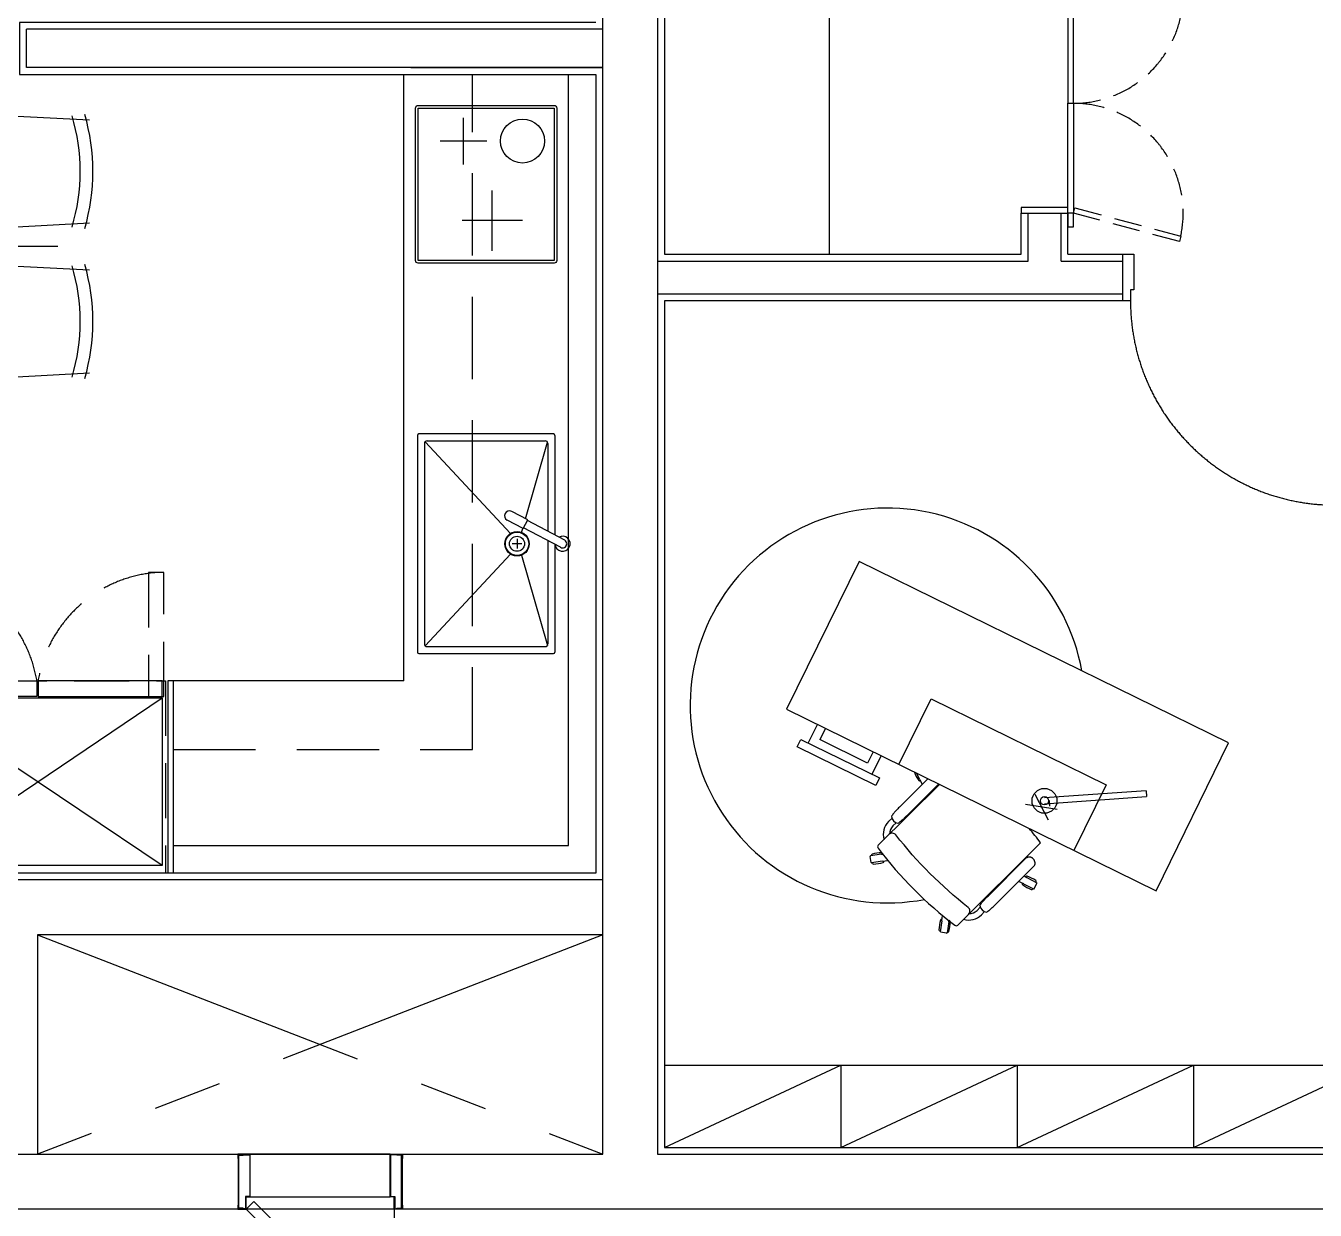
# Model space of a CAD drawing. Header units: millimetres. Extents: x 10000 to 302800, y 6800 to 229018.
# Drawn here: x 223176 to 227874, y 40274 to 44590 of the extents above; entities that cross this region are included whole.
import ezdxf

# ---------------------------------------------------------------- set-up
doc = ezdxf.new("R2010")
doc.units = ezdxf.units.MM
doc.header["$LTSCALE"] = 400
doc.header["$MEASUREMENT"] = 0
for name, pattern in [('X-ROOM TYPE-SR-1.3+1.7Bay$0$4402_Xref_Grd Flr Pln$0$HIDDEN', [0.375, 0.25, -0.125]), ('X-ROOM TYPE-SR-1.3+1.7Bay$0$CONTINOUS', [0]), ('X-ROOM TYPE-SR-1.3+1.7Bay$0$HIDDEN', [0.375, 0.25, -0.125]), ('X-ROOM TYPE-SR-1.3+1.7Bay$0$PHANTOM2', [1.25, 0.625, -0.125, 0.125, -0.125, 0.125, -0.125]), ('X-ROOM TYPE-SR-1.3+1.7Bay$0$X-ROOM TYPE-HOTEL-DS-1$0$DASHED', [3, 2, -1]), ('X-ROOM TYPE-SR-3Bay$0$CONTINOUS', [0]), ('X-ROOM TYPE-SR-3Bay$0$HIDDEN', [0.375, 0.25, -0.125]), ('X-ROOM TYPE-SR-3Bay$0$X-ROOM TYPE-SR-2bay_1$0$PHANTOM2', [1.25, 0.625, -0.125, 0.125, -0.125, 0.125, -0.125])]:
    doc.linetypes.add(name, pattern=pattern)
doc.layers.get('0').update_dxf_attribs({"linetype": 'CONTINUOUS'})
for name, color, linetype in [('A-TXT1', 3, 'CONTINUOUS'), ('X-INT-HOTEL-9F~20F$0$A-DOOR', 4, 'CONTINUOUS'), ('X-ROOM TYPE-SR-1.3+1.7Bay$0$.WA_Built-in_Lower', 252, 'CONTINUOUS'), ('X-ROOM TYPE-SR-1.3+1.7Bay$0$.WA_FP_Furn', 252, 'X-ROOM TYPE-SR-1.3+1.7Bay$0$CONTINOUS'), ('X-ROOM TYPE-SR-1.3+1.7Bay$0$.WA_Light', 252, 'CONTINUOUS'), ('X-ROOM TYPE-SR-1.3+1.7Bay$0$.WA_Sani-Fix', 252, 'CONTINUOUS'), ('X-ROOM TYPE-SR-1.3+1.7Bay$0$.WA_Wall-Finish', 252, 'CONTINUOUS'), ('X-ROOM TYPE-SR-1.3+1.7Bay$0$A-OPEN2', 252, 'X-ROOM TYPE-SR-1.3+1.7Bay$0$X-ROOM TYPE-HOTEL-DS-1$0$DASHED'), ('X-ROOM TYPE-SR-1.3+1.7Bay$0$A-WALD', 7, 'CONTINUOUS'), ('X-ROOM TYPE-SR-1.3+1.7Bay$0$X-ROOM TYPE-SR-1.3+1.7Bay$0$.WA_Furn', 252, 'CONTINUOUS'), ('X-ROOM TYPE-SR-3Bay$0$.WA_Built-in_Lower', 252, 'CONTINUOUS'), ('X-ROOM TYPE-SR-3Bay$0$.WA_Door Swing', 252, 'CONTINUOUS'), ('X-ROOM TYPE-SR-3Bay$0$.WA_FP_Furn', 252, 'X-ROOM TYPE-SR-3Bay$0$CONTINOUS'), ('X-ROOM TYPE-SR-3Bay$0$.WA_Furn', 252, 'CONTINUOUS'), ('X-ROOM TYPE-SR-3Bay$0$.WA_Wall-Finish', 252, 'CONTINUOUS'), ('X-ROOM TYPE-SR-3Bay$0$A-WALD', 7, 'CONTINUOUS'), ('X-ROOM TYPE-SR-3Bay$0$X-ROOM TYPE-SR-2bay_1$0$__Door-bomba', 252, 'CONTINUOUS')]:
    doc.layers.add(name, color=color, linetype=linetype)

# ---------------------------------------------------------------- blocks, each defined once
blk = doc.blocks.new('X-ROOM TYPE-SR-1.3+1.7Bay$0$REF-604L')
at = {"layer": 'X-ROOM TYPE-SR-1.3+1.7Bay$0$.WA_Built-in_Lower', "ltscale": 2}
for p, q in [((-454, 27), (454, 638)), ((454, 27), (-454, 638))]:
    blk.add_line(p, q, dxfattribs=at)
at = {"layer": 'X-ROOM TYPE-SR-1.3+1.7Bay$0$.WA_Built-in_Lower', "linetype": 'X-ROOM TYPE-SR-1.3+1.7Bay$0$HIDDEN', "ltscale": 2}
for points in [[(-461, 643), (-461, 1095), (-404, 1095), (-404, 643)], [(461, 643), (461, 1095), (404, 1095), (404, 643)], [(-466, 700), (466, 700), (466, 0), (-466, 0)]]:
    blk.add_lwpolyline(points, close=True, dxfattribs=at)
at = {"layer": 'X-ROOM TYPE-SR-1.3+1.7Bay$0$.WA_Built-in_Lower'}
for points in [[(-454, 700), (-2, 700), (-2, 643), (-454, 643)], [(2, 643), (454, 643), (454, 700), (2, 700)], [(-454, 638), (454, 638), (454, 27), (-454, 27)]]:
    blk.add_lwpolyline(points, close=True, dxfattribs=at)
at = {"layer": 'X-ROOM TYPE-SR-1.3+1.7Bay$0$.WA_Built-in_Lower', "linetype": 'X-ROOM TYPE-SR-1.3+1.7Bay$0$HIDDEN', "ltscale": 2}
for centre, start, end in [((-470.1, 621.9), 9.4732, 85.4517), ((470.1, 621.9), 94.5483, 170.5268)]:
    blk.add_arc(centre, 474.6, start, end, dxfattribs=at)
blk = doc.blocks.new('X-ROOM TYPE-SR-1.3+1.7Bay$0$X-ROOM TYPE-SR-1.3+1.7Bay$0$X-ROOM TYPE-SR-1.3+1.7Bay$0$A$Ca1b52838')
at = {"layer": 'X-ROOM TYPE-SR-1.3+1.7Bay$0$.WA_Sani-Fix', "ltscale": 150}
for p, q in [((420, 390), (420, 170)), ((130, 260), (130, 90)), ((530, 280), (310, 280)), ((215, 175), (45, 175))]:
    blk.add_line(p, q, dxfattribs=at)
blk.add_lwpolyline([(10, 515), (565, 515, -0.414214), (575, 505), (575, 10, -0.414214), (565, 0), (10, 0, -0.414214), (0, 10), (0, 505, -0.414214)], format="xyb", close=True, dxfattribs=at)
blk.add_lwpolyline([(10, 505), (565, 505), (565, 10), (10, 10)], close=True, dxfattribs=at)
blk.add_circle((130, 390), 80, dxfattribs=at)
blk = doc.blocks.new('X-ROOM TYPE-SR-1.3+1.7Bay$0$X-ROOM TYPE-SR-1.3+1.7Bay$0$X-ROOM TYPE-SR-1.3+1.7Bay$0$A$Ca76cda80')
at = {"layer": 'X-ROOM TYPE-SR-1.3+1.7Bay$0$.WA_Sani-Fix'}
for p, q in [((495, 800), (5, 800)), ((0, 795), (0, 5)), ((25, 765), (25, 757)), ((25, 765), (25, 35)), ((27.3, 771.4), (338.6, 437.4)), ((35, 775), (465, 775)), ((393.5, 491.4), (473.3, 770.6)), ((475, 765), (475, 445.1)), ((500, 795), (500, 431.9)), ((401.8, 487), (343.4, 517.7)), ((385, 455.2), (326.6, 485.9)), ((385, 455.2), (401.8, 487)), ((536.4, 412.8), (400.4, 484.3)), ((379.2, 441.3), (383.4, 456)), ((520.6, 387.2), (386.4, 457.8)), ((380.1, 400), (345.1, 400)), ((362.6, 417.5), (362.6, 382.5)), ((475, 411.2), (475, 35)), ((500, 398.1), (500, 5)), ((27.3, 28.6), (338.6, 362.6)), ((379.2, 358.7), (473.3, 29.4)), ((35, 25), (465, 25)), ((5, 0), (495, 0))]:
    blk.add_line(p, q, dxfattribs=at)
for radius in [44.5, 42.5, 27.5]:
    blk.add_circle((362.6, 400), radius, dxfattribs=at)
for centre, radius, start, end in [((5, 795), 5, 90, 180), ((495, 795), 5, 0, 90), ((35, 765), 10, 90, 180), ((465, 765), 10, 0, 90), ((335, 501.8), 18, 62.2454, 242.2454), ((528.5, 400), 27.5, 185.2137, 119.277), ((528.5, 400), 15, 238.3208, 58.3208), ((5, 5), 5, 180, 270), ((35, 35), 10, 180, 270), ((465, 35), 10, 270, 0), ((495, 5), 5, 270, 0)]:
    blk.add_arc(centre, radius, start, end, dxfattribs=at)
blk = doc.blocks.new('X-ROOM TYPE-SR-1.3+1.7Bay')
at = {"layer": 'X-ROOM TYPE-SR-1.3+1.7Bay$0$.WA_Built-in_Lower'}
for p, q in [((219773.8, 60596.2), (219773.8, 62806.2)), ((219773.8, 60596.2), (218913.9, 60596.2)), ((218913.9, 60596.2), (218913.9, 59896.2)), ((218933.9, 60596.2), (218933.9, 59896.2))]:
    blk.add_line(p, q, dxfattribs=at)
blk.add_lwpolyline([(218933.9, 59996.2), (220373.8, 59996.2), (220373.8, 62806.2)], dxfattribs=at)
at = {"layer": 'X-ROOM TYPE-SR-1.3+1.7Bay$0$.WA_Built-in_Lower', "linetype": 'X-ROOM TYPE-SR-1.3+1.7Bay$0$HIDDEN', "ltscale": 3}
blk.add_lwpolyline([(218933.9, 60346.2), (220023.8, 60346.2), (220023.8, 62806.2)], dxfattribs=at)
at = {"layer": 'X-ROOM TYPE-SR-1.3+1.7Bay$0$.WA_FP_Furn', "ltscale": 0.2}
for p, q in [((218341.3, 62656.2), (218628.4, 62640.8)), ((218341.3, 62249.7), (218628.4, 62265.2)), ((218341.3, 62109.5), (218628.4, 62094)), ((218341.3, 61703), (218628.4, 61718.5))]:
    blk.add_line(p, q, dxfattribs=at)
for centre, radius, start, end in [((217890.1, 62453), 704.7, 343.2466, 16.7534), ((217890.1, 62453), 750.5, 343.9294, 16.0706), ((217890.1, 61906.2), 704.7, 343.2466, 16.7534), ((217890.1, 61906.2), 750.5, 343.9294, 16.0706)]:
    blk.add_arc(centre, radius, start, end, dxfattribs=at)
at = {"layer": 'X-ROOM TYPE-SR-1.3+1.7Bay$0$.WA_Light', "linetype": 'X-ROOM TYPE-SR-1.3+1.7Bay$0$4402_Xref_Grd Flr Pln$0$HIDDEN', "ltscale": 2}
blk.add_line((218512.9, 62179.6), (217503, 62179.6), dxfattribs=at)
at = {"layer": 'X-ROOM TYPE-SR-1.3+1.7Bay$0$.WA_Wall-Finish'}
for points in [[(220473.8, 62996.2), (218373.8, 62996.2), (218373.8, 62806.2), (220473.8, 62806.2)], [(220473.8, 62806.2), (220473.8, 59896.2), (216763.9, 59896.2), (216763.9, 60596.2)]]:
    blk.add_lwpolyline(points, dxfattribs=at)
at = {"layer": 'X-ROOM TYPE-SR-1.3+1.7Bay$0$A-OPEN2', "linetype": 'X-ROOM TYPE-SR-1.3+1.7Bay$0$PHANTOM2', "ltscale": 5}
for p, q in [((218438.9, 59671.2), (220498.8, 58871.2)), ((220498.8, 59671.2), (218438.9, 58871.2))]:
    blk.add_line(p, q, dxfattribs=at)
at = {"layer": 'X-ROOM TYPE-SR-1.3+1.7Bay$0$A-WALD'}
for p, q in [((220498.8, 58871.2), (220498.8, 67821.2)), ((216499, 58871.2), (220498.8, 58871.2)), ((220598.8, 58671.2), (216499, 58671.2))]:
    blk.add_line(p, q, dxfattribs=at)
for points in [[(220498.8, 62971.2), (218398.8, 62971.2)], [(218398.8, 62831.2), (218398.8, 62971.2)], [(220498.8, 62831.2), (218398.8, 62831.2)], [(219798.8, 62831.2), (220498.8, 62831.2)], [(220498.8, 59871.2), (218238.9, 59871.2), (218238.9, 58871.2)], [(220498.8, 59671.2), (218438.9, 59671.2), (218438.9, 58871.2)]]:
    blk.add_lwpolyline(points, dxfattribs=at)
at = {"layer": 'X-ROOM TYPE-SR-1.3+1.7Bay$0$.WA_Built-in_Lower'}
blk.add_blockref('X-ROOM TYPE-SR-1.3+1.7Bay$0$REF-604L', (218438.9, 59896.2), dxfattribs=at)
at = {"layer": 'X-ROOM TYPE-SR-1.3+1.7Bay$0$X-ROOM TYPE-SR-1.3+1.7Bay$0$.WA_Furn', "rotation": 270}
blk.add_blockref('X-ROOM TYPE-SR-1.3+1.7Bay$0$X-ROOM TYPE-SR-1.3+1.7Bay$0$X-ROOM TYPE-SR-1.3+1.7Bay$0$A$Ca1b52838', (219816.3, 62693.7), dxfattribs=at)
at = {"layer": 'X-ROOM TYPE-SR-1.3+1.7Bay$0$X-ROOM TYPE-SR-1.3+1.7Bay$0$.WA_Furn'}
blk.add_blockref('X-ROOM TYPE-SR-1.3+1.7Bay$0$X-ROOM TYPE-SR-1.3+1.7Bay$0$X-ROOM TYPE-SR-1.3+1.7Bay$0$A$Ca76cda80', (219823.8, 60696.2), dxfattribs=at)
blk = doc.blocks.new('X-ROOM TYPE-SR-3Bay$0$DOOR-800')
at = {"color": 8, "linetype": 'X-ROOM TYPE-SR-3Bay$0$X-ROOM TYPE-SR-2bay_1$0$PHANTOM2', "ltscale": 200}
blk.add_arc((-77.5, 28), 744, 90, 180, dxfattribs=at)
at = {"layer": 'X-ROOM TYPE-SR-3Bay$0$X-ROOM TYPE-SR-2bay_1$0$__Door-bomba'}
for points in [[(92.5, 800), (92.5, 760), (-37.5, 760), (-37.5, 772), (-77.5, 772), (-77.5, 800)], [(-77.5, 28), (-821.5, 28), (-821.5, 68), (-77.5, 68)], [(92.5, 0), (92.5, 40), (-37.5, 40), (-37.5, 28), (-77.5, 28), (-77.5, 0)]]:
    blk.add_lwpolyline(points, close=True, dxfattribs=at)
blk = doc.blocks.new('X-ROOM TYPE-SR-3Bay')
at = {"layer": 'X-ROOM TYPE-SR-3Bay$0$.WA_Built-in_Lower'}
for p, q in [((221323.8, 63251.2), (221323.8, 62151.2)), ((220723.8, 59196.3), (223293.9, 59196.3))]:
    blk.add_line(p, q, dxfattribs=at)
for points in [[(222193.9, 63101.2), (222193.9, 62701.2), (222213.9, 62701.2), (222213.9, 63101.2)], [(222193.9, 62301.2), (222193.9, 62701.2), (222213.9, 62701.2), (222213.9, 62301.2)], [(222023.9, 62301.2), (222193.9, 62301.2), (222193.9, 62321.2), (222023.9, 62321.2)], [(222213.9, 62301.2), (222193.9, 62301.2), (222193.9, 62251.2), (222213.9, 62251.2)]]:
    blk.add_lwpolyline(points, close=True, dxfattribs=at)
at = {"layer": 'X-ROOM TYPE-SR-3Bay$0$.WA_Built-in_Lower', "linetype": 'X-ROOM TYPE-SR-3Bay$0$HIDDEN'}
blk.add_lwpolyline([(222219, 62320.5), (222605.4, 62217), (222600.2, 62197.7), (222213.9, 62301.2)], close=True, dxfattribs=at)
for centre, start, end in [((222213.9, 63101.2), 269.9997, 12.134), ((222213.9, 62301.2), 347.866, 90.0003)]:
    blk.add_arc(centre, 400, start, end, dxfattribs=at)
at = {"layer": 'X-ROOM TYPE-SR-3Bay$0$.WA_FP_Furn', "ltscale": 0.2}
for p, q in [((220723.8, 58896.3), (221366.3, 59196.3)), ((221366.3, 59196.3), (221366.3, 58896.3)), ((221366.3, 58896.3), (222008.8, 59196.3)), ((222008.8, 59196.3), (222008.8, 58896.3)), ((222008.8, 58896.3), (222651.4, 59196.3)), ((222651.4, 59196.3), (222651.4, 58896.3)), ((222651.4, 58896.3), (223293.9, 59196.3))]:
    blk.add_line(p, q, dxfattribs=at)
at = {"layer": 'X-ROOM TYPE-SR-3Bay$0$.WA_Furn'}
for p, q in [((221577.8, 60292), (221695.3, 60531.3)), ((221695.3, 60531.3), (222333.1, 60218.1)), ((221247.7, 60370.1), (221280.9, 60437.7)), ((221310, 60423.4), (221289.9, 60382.6)), ((221464.1, 60297), (221289.9, 60382.6)), ((221484.1, 60337.9), (221464.1, 60297)), ((221480, 60256), (221513.2, 60323.6)), ((221580.4, 60136.8), (221684, 60239.9)), ((221654.3, 60236.9), (221642.4, 60260.3)), ((221681.1, 60241.3), (221682.6, 60238.5)), ((221502.7, 59997.8), (221725.6, 60219.5)), ((221609.3, 60107.7), (221723, 60220.8)), ((221654, 60237.5), (221662.8, 60218.7)), ((221656.3, 60232.6), (221655.6, 60232.3)), ((222479.6, 60196.1), (222108.2, 60169.9)), ((222333.1, 60218.1), (222215.7, 59978.9)), ((222479.6, 60196.1), (222480.2, 60175.1)), ((222155.2, 60127.7), (222039.7, 60146.2)), ((222073.2, 60183.3), (222121.7, 60090.7)), ((222108.7, 60148.9), (222480.2, 60175.1)), ((222126.1, 60161.1), (222126.7, 60140.1)), ((221552.2, 60095.5), (221540.4, 60083.8)), ((221568.3, 60079.5), (221556.4, 60067.7)), ((221792.6, 59706.7), (222094.1, 60006.6)), ((221476.6, 59934.6), (221473.2, 59956.5)), ((221514.7, 59964.7), (221474.6, 59958.5)), ((221477.1, 59958.9), (221476.9, 59960.4)), ((221514.1, 59964.6), (221518.4, 59965.4)), ((221518.7, 59939.4), (221478.5, 59933.1)), ((221481.1, 59933.5), (221481.3, 59932)), ((221518, 59939.3), (221537.7, 59941.7)), ((221523.4, 59940), (221523.5, 59939.2)), ((221902.9, 59812.5), (222041.1, 59950)), ((221931.8, 59783.4), (222070, 59920.9)), ((222032.9, 59856.5), (222014.2, 59865.4)), ((222044.6, 59879.3), (222034.1, 59885.1)), ((222040.3, 59882.6), (222039.9, 59881.9)), ((222044, 59879.6), (222080.2, 59861.1)), ((222077.9, 59862.2), (222078.4, 59863.3)), ((222028.1, 59858.8), (222027.7, 59858.1)), ((222032.3, 59856.8), (222068.5, 59838.2)), ((222066.2, 59839.4), (222065.6, 59838.4)), ((222070.8, 59839), (222080.9, 59858.8)), ((221874.5, 59771.7), (221862.6, 59759.9)), ((221734.4, 59722.6), (221727.9, 59682.5)), ((221734.3, 59721.9), (221736.9, 59741.8)), ((221734.3, 59727.4), (221735, 59727.2)), ((221759.6, 59717.8), (221760.5, 59722.5)), ((221760.6, 59723.1), (221761.4, 59723)), ((221890.4, 59755.5), (221878.7, 59743.7)), ((221751.3, 59677), (221729.4, 59680.5)), ((221759.7, 59718.5), (221753.3, 59678.4)), ((221753.7, 59680.9), (221755.2, 59680.7))]:
    blk.add_line(p, q, dxfattribs=at)
for points in [[(221168.4, 60493.1), (222514.9, 59832), (222779.3, 60370.5), (221432.9, 61031.6), (221168.4, 60493.1)], [(221506.9, 60242.7), (221493.7, 60215.8), (221207.6, 60356.4), (221220.8, 60383.3), (221506.9, 60242.7)]]:
    blk.add_lwpolyline(points, dxfattribs=at)
for points in [[(221830.1, 59771.1, -0.060719), (221567.3, 60034.9)], [(221872.9, 59778, -0.028892), (221872.9, 59778.1, -0.031823), (221880.6, 59788.5, -0.013461), (221889.6, 59798.7, -0.009557), (221902.9, 59812.5)]]:
    blk.add_lwpolyline(points, format="xyb", dxfattribs=at)
for centre, radius in [((222108.5, 60159.4), 45.3), ((222108.5, 60159.7), 15.1)]:
    blk.add_circle(centre, radius, dxfattribs=at)
for centre, radius, start, end in [((221536.4, 60506.8), 719.3, 10.1136, 280.7694), ((221755, 60307.5), 128.2, 199.6799, 215.2), ((221653.7, 60236.1), 4.28, 215.2, 296.8463), ((221635.9, 60047.8), 101.4, 140.1214, 147.4122), ((221551.3, 60101.8), 1.05, 147.4122, 154.0318), ((221579, 60106.4), 28.9, 188.235, 261.4575), ((221752, 59950.7), 252.8, 137.0364, 140.1214), ((221934, 59781.3), 501.4, 134.8463, 137.0364), ((221255.7, 60463.2), 501.4, 312.6561, 314.8463), ((221586.4, 60037.6), 65.2, 134.8463, 196.693), ((221586.4, 60037.6), 42.5, 134.8463, 178.4305), ((221574.2, 60078.8), 1.05, 295.6607, 302.2804), ((221520.6, 60163.7), 101.4, 302.2804, 309.5712), ((221424.2, 60280.3), 252.8, 309.5712, 312.6561), ((220867.2, 59077.6), 1539, 37.1337, 39.613), ((221553.8, 60024.4), 17.1, 37.94, 134.8463), ((221474.9, 59956.8), 1.71, 98.8463, 188.8463), ((221481.2, 59960.7), 4.28, 106.3493, 188.8463), ((221516.1, 59841.7), 128.2, 90.557, 106.3493), ((221508.8, 59991.7), 8.55, 134.8463, 217.5011), ((222722.9, 60923.4), 1539, 217.5011, 232.2792), ((221478.3, 59934.8), 1.71, 188.8463, 278.8463), ((221485.5, 59933), 4.28, 188.8463, 271.3432), ((221482.6, 60057), 128.2, 271.3432, 287.2), ((221519.2, 59938.5), 4.28, 287.2, 8.8463), ((222051.2, 59939.8), 14.3, 108.4163, 134.8463), ((222052.3, 59936.7), 17.7, 84.6518, 108.4163), ((222052, 59933.6), 20.7, 63.8898, 84.6518), ((222050.3, 59930.2), 24.6, 44.8463, 63.8898), ((222050.3, 59930.2), 24.6, 25.8027, 44.8463), ((222059.9, 59931.1), 14.3, 314.8463, 341.2762), ((222053.8, 59931.9), 20.7, 5.0407, 25.8027), ((222056.8, 59932.1), 17.7, 341.2762, 5.0407), ((222044.1, 59880.6), 4.28, 71.2, 152.8463), ((222004.1, 59763.2), 128.2, 55.3432, 71.2), ((222074.6, 59865.2), 4.28, 332.8463, 55.3432), ((222031.5, 59856.2), 4.28, 152.8463, 234.4925), ((222103.5, 59957.1), 128.2, 234.4925, 250.3493), ((222061.8, 59840.3), 4.28, 250.3493, 332.8463), ((222069.3, 59839.8), 1.71, 242.3194, 332.3194), ((222079.4, 59859.5), 1.71, 332.8463, 62.8463), ((221819.5, 59757.6), 17.1, 314.8463, 51.8388), ((221901.5, 59782.2), 28.9, 188.235, 261.4575), ((221746.7, 59956.1), 252.8, 309.5712, 312.6561), ((221578.2, 60138.9), 501.4, 312.6561, 314.8463), ((221851.8, 59685.8), 128.2, 162.4925, 178.3493), ((221733.6, 59723.1), 4.28, 80.8463, 162.4925), ((221760.7, 59718.8), 4.28, 359.2, 80.8463), ((221832.6, 59790), 65.2, 252.9995, 314.8463), ((221832.6, 59790), 42.5, 271.2621, 314.8463), ((221896.7, 59754.5), 1.05, 295.6607, 302.2804), ((221843.1, 59839.4), 101.4, 302.2804, 309.5712), ((221727.9, 59689.4), 4.28, 178.3493, 260.8463), ((221751.6, 59678.7), 1.71, 260.8463, 350.8463), ((221755.5, 59685), 4.28, 260.8463, 343.3432), ((221636.7, 59720.5), 128.2, 343.3432, 359.2), ((221786.6, 59712.8), 8.55, 232.2792, 314.8463)]:
    blk.add_arc(centre, radius, start, end, dxfattribs=at)
at = {"layer": 'X-ROOM TYPE-SR-3Bay$0$.WA_Wall-Finish'}
for p, q in [((220723.8, 63251.2), (220723.8, 62151.2)), ((222023.9, 62151.2), (222023.9, 62301.2)), ((222023.9, 62301.2), (222193.9, 62301.2)), ((222193.9, 62151.2), (222193.9, 62301.2)), ((220723.8, 62151.2), (222023.9, 62151.2)), ((222193.9, 62151.2), (222393.9, 62151.2)), ((222393.9, 61981.2), (220723.8, 61981.2)), ((220723.8, 61981.2), (220723.8, 58896.3)), ((220723.8, 58896.3), (223293.9, 58896.3))]:
    blk.add_line(p, q, dxfattribs=at)
at = {"layer": 'X-ROOM TYPE-SR-3Bay$0$A-WALD'}
for p, q in [((222048.9, 62126.2), (222048.9, 62301.2)), ((222048.9, 62301.2), (222168.9, 62301.2)), ((222168.9, 62126.2), (222168.9, 62301.2)), ((220698.8, 62126.2), (222048.9, 62126.2)), ((222168.9, 62126.2), (222393.9, 62126.2)), ((222393.9, 62006.2), (222393.9, 62126.2)), ((222393.9, 62006.2), (220698.8, 62006.2))]:
    blk.add_line(p, q, dxfattribs=at)
for points in [[(220698.8, 67821.2), (220698.8, 58871.2)], [(220698.8, 58871.3), (227053.9, 58871.4)], [(227053.9, 58671.2), (220598.8, 58671.2)]]:
    blk.add_lwpolyline(points, dxfattribs=at)
at = {"layer": 'X-ROOM TYPE-SR-3Bay$0$.WA_Door Swing', "rotation": 90}
blk.add_blockref('X-ROOM TYPE-SR-3Bay$0$DOOR-800', (223193.9, 62058.7), dxfattribs=at)
blk = doc.blocks.new('*U746')
at = {"layer": 'X-INT-HOTEL-9F~20F$0$A-DOOR', "color": 8}
for p, q in [((570, 0), (30, 0)), ((45, -45), (555, -45)), ((555, -199.9), (45, -199.9))]:
    blk.add_line(p, q, dxfattribs=at)
at = {"layer": 'X-INT-HOTEL-9F~20F$0$A-DOOR'}
for points in [[(411.8, 381.8), (30, 0), (58.3, -28.3), (440.1, 353.6)], [(1.6, -15), (1.6, -15), (1.6, -15), (0, -15), (0, 0), (30, 0), (30, -45), (45, -45), (45, -199.9), (0, -199.9), (0, -184.9), (1.6, -184.9), (1.6, -184.9), (1.6, -184.9), (1.6, -198.3), (43.4, -198.3), (43.4, -46.6), (28.4, -46.6), (28.4, -1.6), (1.6, -1.6)], [(598.4, -15), (598.4, -15), (598.4, -15), (600, -15), (600, 0), (570, 0), (570, -45), (555, -45), (555, -199.9), (600, -199.9), (600, -184.9), (598.4, -184.9), (598.4, -184.9), (598.4, -184.9), (598.4, -198.3), (556.6, -198.3), (556.6, -46.6), (571.6, -46.6), (571.6, -1.6), (598.4, -1.6)]]:
    blk.add_lwpolyline(points, close=True, dxfattribs=at)
at = {"layer": 'X-INT-HOTEL-9F~20F$0$A-DOOR', "color": 8}
for points in [[(20, -198.3), (1.6, -198.3), (1.6, -1.6), (20, -1.6), (20, -3.2), (3.2, -3.2), (3.2, -196.7), (20, -196.7)], [(580, -198.3), (598.4, -198.3), (598.4, -1.6), (580, -1.6), (580, -3.2), (596.8, -3.2), (596.8, -196.7), (580, -196.7)]]:
    blk.add_lwpolyline(points, close=True, dxfattribs=at)
blk.add_arc((30, 0), 540, 0, 45, dxfattribs=at)
blk = doc.blocks.new('X-INT-HOTEL-9F~20F$0$객실 샤프트 점검도어(HOTEL)')
at = {"layer": 'X-INT-HOTEL-9F~20F$0$A-DOOR', "xscale": -1, "rotation": 180}
blk.add_blockref('*U746', (216853.9, 69371.2), dxfattribs=at)
blk = doc.blocks.new('X-INT-HOTEL-9F~20F')
for name in ['X-ROOM TYPE-SR-1.3+1.7Bay', 'X-ROOM TYPE-SR-3Bay']:
    blk.add_blockref(name, (0, 0))
at = {"layer": 'X-INT-HOTEL-9F~20F$0$A-DOOR'}
blk.add_blockref('X-INT-HOTEL-9F~20F$0$객실 샤프트 점검도어(HOTEL)', (2315, -10699.9), dxfattribs=at)
blk = doc.blocks.new('X-BASE-9F')
blk.add_blockref('X-INT-HOTEL-9F~20F', (0, 0))

msp = doc.modelspace()

# ---------------------------------------------------------------- block references
at = {"layer": 'A-TXT1'}
msp.add_blockref('X-BASE-9F', (4779.3, -18393.7), dxfattribs=at)

doc.saveas('drawing.dxf')
